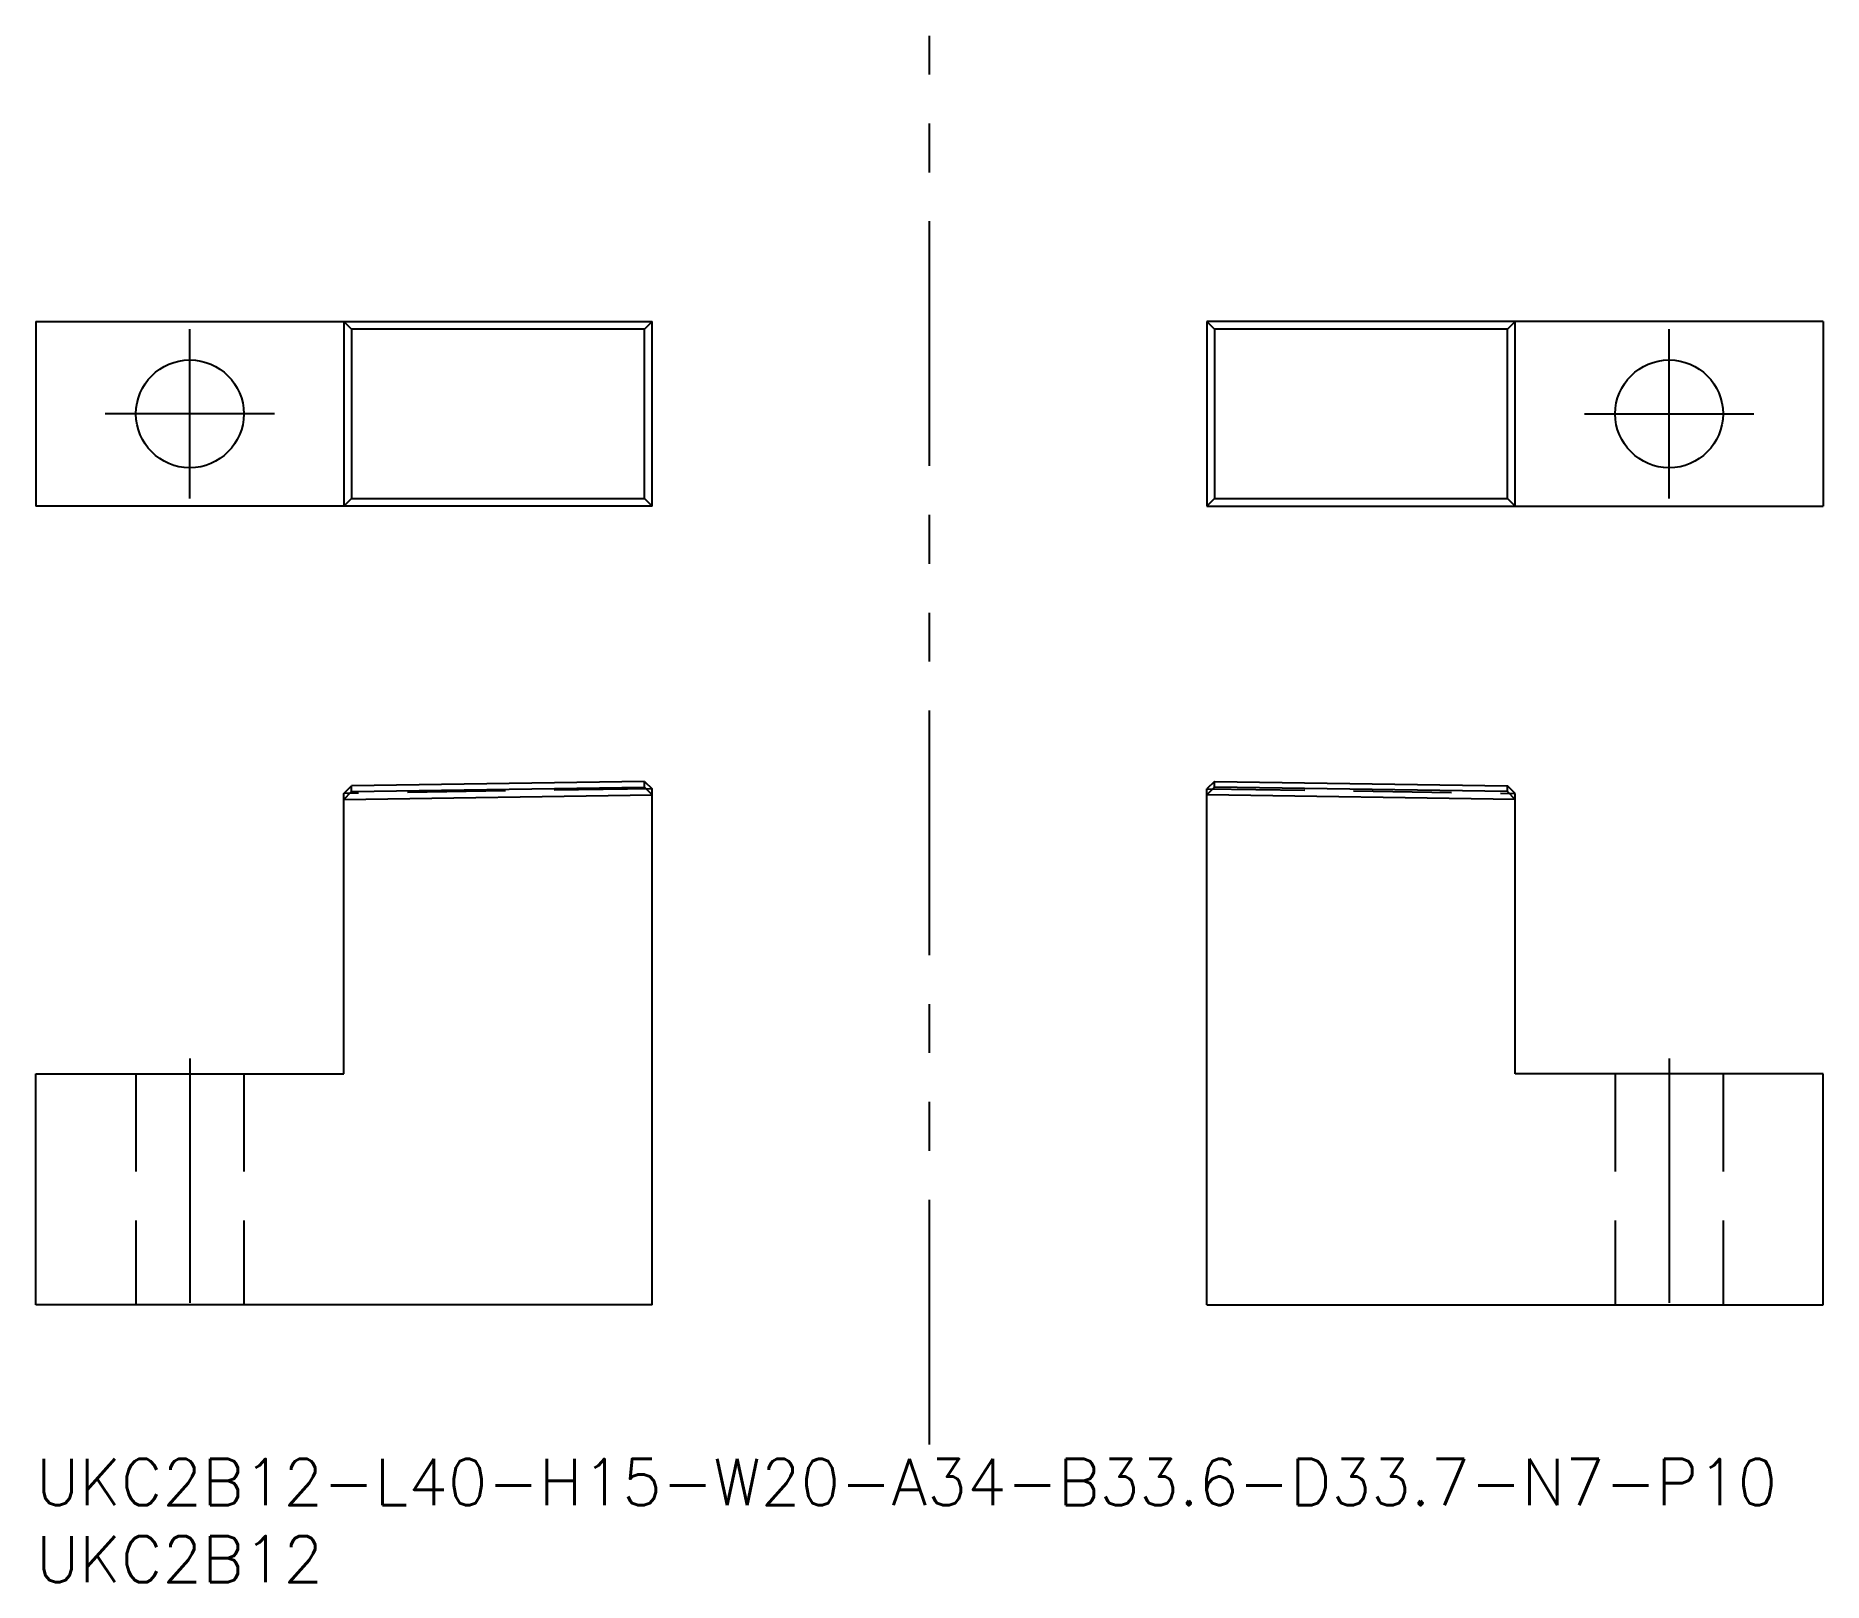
# Model space of a CAD drawing. Extents: x 0 to 116, y -8 to 92.
import ezdxf

# ---------------------------------------------------------------- set-up
doc = ezdxf.new("R2010")
doc.units = 0
doc.header["$LTSCALE"] = 0.5
for name, pattern in [('CENTER', [50.8, 31.75, -6.35, 6.35, -6.35]), ('DASHED', [19.05, 12.7, -6.35]), ('PHANTOM', [63.5, 31.75, -6.35, 6.35, -6.35, 6.35, -6.35])]:
    doc.linetypes.add(name, pattern=pattern)
for name, color, linetype in [('MSM_CENTER', 1, 'CENTER'), ('MSM_CONTINUOUS', 7, 'CONTINUOUS'), ('MSM_DASHED', 4, 'DASHED'), ('MSM_IMAGINARY', 6, 'PHANTOM'), ('MSM_PART_NUMBER', 7, 'CONTINUOUS')]:
    doc.layers.add(name, color=color, linetype=linetype)
doc.styles.get("Standard").update_dxf_attribs({"font": 'txt.shx', "height": 3, "bigfont": 'bigfont.shx'})

msp = doc.modelspace()

# ---------------------------------------------------------------- linework, layer by layer
at = {"layer": 'MSM_CENTER'}
for p, q in [((10, 62.33), (10, 73.33)), ((106, 62.33), (106, 73.33)), ((15.5, 67.83), (4.5, 67.83)), ((100.5, 67.83), (111.5, 67.83)), ((10, 26), (10, 9)), ((106, 26), (106, 9))]:
    msp.add_line(p, q, dxfattribs=at)
at = {"layer": 'MSM_CONTINUOUS'}
for p, q in [((0, 73.83), (40, 73.83)), ((0, 73.83), (0, 61.83)), ((20.5, 73.33), (20, 73.83)), ((20, 73.83), (20, 61.83)), ((20.5, 73.33), (20.5, 62.33)), ((39.5, 73.33), (20.5, 73.33)), ((39.5, 73.33), (40, 73.83)), ((39.5, 62.33), (39.5, 73.33)), ((40, 61.83), (40, 73.83)), ((116, 73.83), (76, 73.83)), ((76.5, 73.33), (76, 73.83)), ((76, 73.83), (76, 61.83)), ((76.5, 73.33), (76.5, 62.33)), ((95.5, 73.33), (76.5, 73.33)), ((95.5, 73.33), (96, 73.83)), ((95.5, 62.33), (95.5, 73.33)), ((96, 61.83), (96, 73.83)), ((116, 73.83), (116, 61.83)), ((40, 61.83), (0, 61.83)), ((20, 61.83), (20.5, 62.33)), ((20.5, 62.33), (39.5, 62.33)), ((39.5, 62.33), (40, 61.83)), ((76, 61.83), (76.5, 62.33)), ((76, 61.83), (116, 61.83)), ((76.5, 62.33), (95.5, 62.33)), ((95.5, 62.33), (96, 61.83)), ((20, 43.2), (20.5, 43.69)), ((20, 42.8), (20.5, 43.32)), ((20, 25), (20, 43.2)), ((20, 42.8), (40, 43.1)), ((39.5, 43.98), (20.5, 43.69)), ((20.5, 43.32), (20.5, 43.69)), ((20.5, 43.32), (39.5, 43.61)), ((39.5, 43.61), (39.5, 43.98)), ((39.5, 43.98), (40, 43.5)), ((40, 43.1), (39.5, 43.61)), ((40, 10), (40, 43.5)), ((76.5, 43.98), (76, 43.5)), ((76, 43.1), (76.5, 43.61)), ((76, 10), (76, 43.5)), ((96, 42.8), (76, 43.1)), ((76.5, 43.98), (95.5, 43.69)), ((76.5, 43.61), (76.5, 43.98)), ((95.5, 43.32), (76.5, 43.61)), ((96, 43.2), (95.5, 43.69)), ((95.5, 43.32), (95.5, 43.69)), ((96, 42.8), (95.5, 43.32)), ((96, 25), (96, 43.2)), ((0, 10), (0, 25)), ((0, 25), (20, 25)), ((116, 25), (96, 25)), ((116, 10), (116, 25)), ((40, 10), (0, 10)), ((76, 10), (116, 10))]:
    msp.add_line(p, q, dxfattribs=at)
for centre in [(10, 67.83), (106, 67.83)]:
    msp.add_circle(centre, 3.5, dxfattribs=at)
at = {"layer": 'MSM_DASHED'}
for p, q in [((40, 43.5), (20, 43.2)), ((76, 43.5), (96, 43.2)), ((6.5, 25), (6.5, 10)), ((13.5, 25), (13.5, 10)), ((102.5, 25), (102.5, 10)), ((109.5, 25), (109.5, 10))]:
    msp.add_line(p, q, dxfattribs=at)
at = {"layer": 'MSM_IMAGINARY'}
msp.add_line((58, 0.95), (58, 92.37), dxfattribs=at)

# ---------------------------------------------------------------- texts
at = {"layer": 'MSM_PART_NUMBER'}
for s, p in [('UKC2B12-L40-H15-W20-A34-B33.6-D33.7-N7-P10', (0, -3)), ('UKC2B12', (0, -8))]:
    msp.add_text(s, height=3, dxfattribs=at).set_placement(p)

doc.saveas('drawing.dxf')
